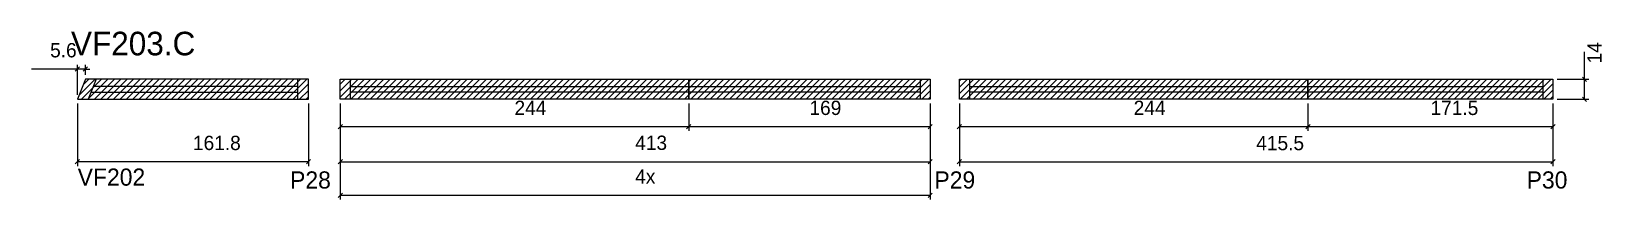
# Model space of a CAD drawing. Header units: metres. Extents: x 3427 to 4526, y 715 to 833.
import ezdxf

# ---------------------------------------------------------------- set-up
doc = ezdxf.new("R2010")
doc.units = ezdxf.units.M
for name, color, linetype in [('5', 7, 'Continuous'), ('COTA', 7, 'Continuous'), ('NOMENCLATURA', 7, 'Continuous'), ('Painéis', 7, 'Continuous'), ('REAPROVEITAMENTO', 7, 'Continuous'), ('SARR_2.2x7', 7, 'Continuous'), ('SARR_EDITAR', 7, 'Continuous')]:
    doc.layers.add(name, color=color, linetype=linetype)

msp = doc.modelspace()

# ---------------------------------------------------------------- hatches: boundary and pattern name
at = {"layer": 'REAPROVEITAMENTO'}
h = msp.add_hatch(dxfattribs=at)
h.set_pattern_fill('ANSI31')
h.paths.add_polyline_path([(3620.5, 785.5), (3620.5, 799.5), (3464.3, 799.5), (3458.7, 785.5), (3620.5, 785.5)])
h = msp.add_hatch(dxfattribs=at)
h.set_pattern_fill('ANSI31')
h.paths.add_polyline_path([(4055.7, 785.5), (4055.7, 799.5), (3642.7, 799.5), (3642.7, 785.5), (4055.7, 785.5), (4055.7, 785.5)])
h = msp.add_hatch(dxfattribs=at)
h.set_pattern_fill('ANSI31')
h.paths.add_polyline_path([(4491.7, 785.5), (4491.7, 799.5), (4076.2, 799.5), (4076.2, 785.5), (4491.7, 785.5), (4491.7, 785.5)])

# ---------------------------------------------------------------- linework, layer by layer
at = {"layer": 'COTA', "color": 4, "lineweight": 25}
for p, q in [((4513.8, 799.5), (4513.8, 818.6)), ((4494.7, 799.5), (4516.8, 799.5)), ((4513.8, 785.5), (4513.8, 799.5)), ((3642.7, 782.5), (3642.7, 763.4)), ((3642.7, 782.5), (3642.7, 738.8)), ((3886.7, 782.5), (3886.7, 763.4)), ((3886.7, 782.5), (3886.7, 763.4)), ((4055.7, 782.5), (4055.7, 763.4)), ((4055.7, 782.5), (4055.7, 738.8)), ((4076.2, 782.5), (4076.2, 763.4)), ((4076.2, 782.5), (4076.2, 738.8)), ((4320.2, 782.5), (4320.2, 763.4)), ((4320.2, 782.5), (4320.2, 763.4)), ((4491.7, 782.5), (4491.7, 763.4)), ((4491.7, 782.5), (4491.7, 738.8)), ((4494.7, 785.5), (4516.8, 785.5)), ((3642.7, 766.4), (3886.7, 766.4)), ((3886.7, 766.4), (4055.7, 766.4)), ((4076.2, 766.4), (4320.2, 766.4)), ((4320.2, 766.4), (4491.7, 766.4)), ((3642.7, 741.8), (4055.7, 741.8)), ((4076.2, 741.8), (4491.7, 741.8))]:
    msp.add_line(p, q, dxfattribs=at)
at = {"layer": 'COTA', "color": 0, "lineweight": 25}
for p, q in [((4515.3, 798), (4512.3, 801)), ((4512.3, 787), (4515.3, 784)), ((3644.2, 767.9), (3641.2, 764.9)), ((3885.2, 764.9), (3888.2, 767.9)), ((3888.2, 767.9), (3885.2, 764.9)), ((4054.2, 764.9), (4057.2, 767.9)), ((4077.7, 767.9), (4074.7, 764.9)), ((4318.7, 764.9), (4321.7, 767.9)), ((4321.7, 767.9), (4318.7, 764.9)), ((4490.2, 764.9), (4493.2, 767.9)), ((3644.2, 743.3), (3641.2, 740.3)), ((4054.2, 740.3), (4057.2, 743.3)), ((4077.7, 743.3), (4074.7, 740.3)), ((4490.2, 740.3), (4493.2, 743.3))]:
    msp.add_line(p, q, dxfattribs=at)
at = {"layer": 'Painéis', "color": 4, "lineweight": 25}
for p, q in [((3458.7, 806.6), (3426.5, 806.6)), ((3458.7, 788.5), (3458.7, 809.6)), ((3464.3, 806.6), (3458.7, 806.6)), ((3464.3, 802.5), (3464.3, 809.6)), ((3464.3, 806.6), (3467.3, 806.6)), ((3458.7, 782.5), (3458.7, 738.8)), ((3620.5, 782.5), (3620.5, 738.8)), ((3642.7, 782.5), (3642.7, 715.4)), ((4055.7, 782.5), (4055.7, 715.4)), ((3620.5, 741.8), (3458.7, 741.8)), ((3642.7, 718.4), (4055.7, 718.4))]:
    msp.add_line(p, q, dxfattribs=at)
at = {"layer": 'Painéis', "color": 0, "lineweight": 25}
for p, q in [((3457.2, 805.1), (3460.2, 808.1)), ((3465.8, 808.1), (3462.8, 805.1)), ((3460.2, 743.3), (3457.2, 740.3)), ((3619, 740.3), (3622, 743.3)), ((3644.2, 719.9), (3641.2, 716.9)), ((4054.2, 716.9), (4057.2, 719.9))]:
    msp.add_line(p, q, dxfattribs=at)
at = {"layer": 'Painéis', "color": 200, "lineweight": 25}
for p, q in [((3464.3, 799.5), (3458.7, 785.5)), ((3620.5, 799.5), (3464.3, 799.5)), ((3620.5, 785.5), (3620.5, 799.5)), ((3458.7, 785.5), (3620.5, 785.5))]:
    msp.add_line(p, q, dxfattribs=at)
for points in [[(3886.7, 785.5), (3642.7, 785.5), (3642.7, 799.5), (3886.7, 799.5)], [(3886.7, 799.5), (4055.7, 799.5), (4055.7, 785.5), (3886.7, 785.5)], [(4320.2, 785.5), (4076.2, 785.5), (4076.2, 799.5), (4320.2, 799.5)], [(4320.2, 799.5), (4491.7, 799.5), (4491.7, 785.5), (4320.2, 785.5)]]:
    msp.add_lwpolyline(points, close=True, dxfattribs=at)
at = {"layer": 'SARR_2.2x7', "color": 40, "lineweight": 25}
for p, q in [((3471.8, 799.5), (3466.2, 785.5)), ((3613, 785.5), (3613, 799.5)), ((3649.7, 799.5), (3649.7, 785.5)), ((4048.7, 799.5), (4048.7, 785.5)), ((4083.2, 799.5), (4083.2, 785.5)), ((4484.7, 799.5), (4484.7, 785.5))]:
    msp.add_line(p, q, dxfattribs=at)
at = {"layer": 'SARR_EDITAR', "color": 141, "lineweight": 25}
for p, q in [((3613, 794.5), (3469.8, 794.5)), ((3649.7, 794.5), (3886.7, 794.5)), ((3886.7, 794.5), (4048.7, 794.5)), ((4083.2, 794.5), (4320.2, 794.5)), ((4320.2, 794.5), (4484.7, 794.5)), ((3468.2, 790.5), (3613, 790.5)), ((3886.7, 790.5), (3649.7, 790.5)), ((4048.7, 790.5), (3886.7, 790.5)), ((4320.2, 790.5), (4083.2, 790.5)), ((4484.7, 790.5), (4320.2, 790.5))]:
    msp.add_line(p, q, dxfattribs=at)

# ---------------------------------------------------------------- texts
at = {"layer": '5', "color": 5, "lineweight": 25}
for s, p in [('VF202', (3458.9, 725.1)), ('P28', (3607.6, 723.1)), ('P29', (4058.7, 723.1)), ('P30', (4473.3, 723.1))]:
    msp.add_text(s, height=12, rotation=360, dxfattribs=at).set_placement(p)
at = {"layer": 'COTA', "color": 240, "lineweight": 25}
msp.add_text('14', height=10, rotation=90, dxfattribs=at).set_placement((4525.8, 810.5))
for s, p in [('244', (3764.7, 774.5)), ('169', (3971.2, 774.5)), ('244', (4198.2, 774.5)), ('171.5', (4406, 774.5)), ('413', (3849.2, 750.1)), ('415.5', (4284, 749.9))]:
    msp.add_text(s, height=10, dxfattribs=at).set_placement(p)
at = {"layer": 'NOMENCLATURA', "color": 7, "lineweight": 25}
msp.add_text('VF203.C', height=16.5, dxfattribs=at).set_placement((3454.2, 816.2))
at = {"layer": 'Painéis', "color": 240, "lineweight": 25}
for s, p in [('5.6', (3439.6, 814.8)), ('161.8', (3539.6, 750)), ('4x', (3849.2, 726.5))]:
    msp.add_text(s, height=10, dxfattribs=at).set_placement(p)

doc.saveas('drawing.dxf')
